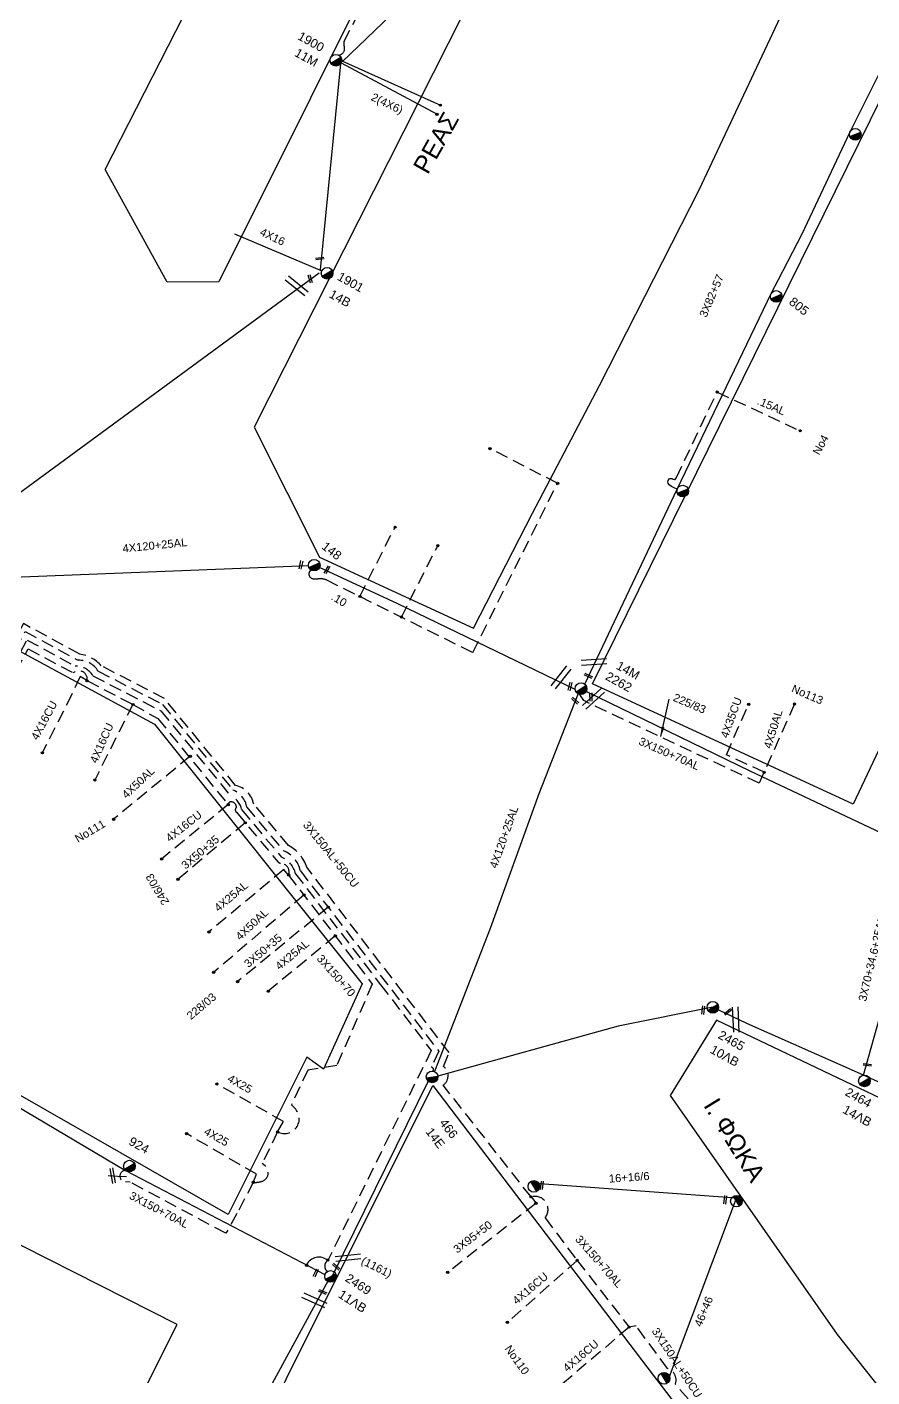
# Model space of a CAD drawing. Header units: millimetres. Extents: x 2662 to 4998, y 438 to 1235.
# Drawn here: x 4449.5 to 4535.3, y 924.7 to 1061.9 of the extents above; entities that cross this region are included whole.
import ezdxf

# ---------------------------------------------------------------- set-up
doc = ezdxf.new("R2010")
doc.units = ezdxf.units.MM
doc.linetypes.add('DASHED', pattern=[19.05, 12.7, -6.35])
for name, color, linetype in [('Άγνωστα', 7, 'Continuous'), ('Γυμνά εναέρια ΧΤ (3Φ)   4x16CU', 7, 'Continuous'), ('Γυμνά εναέρια ΧΤ (3Φ)   4x35CU', 7, 'Continuous'), ('Γυμνά εναέρια ΧΤ και ΦΟΠ (3Φ)   4x50+16AL', 7, 'Continuous'), ('Εναέρια παροχή ΧΤ 4x16', 7, 'SYN_LINE'), ('Επιγραφές - Σχήματα', 7, 'Continuous'), ('Καλώδια ΧΤ   15AL', 7, 'DASHED'), ('Καλώδια ΧΤ   3x150+50CU', 7, 'DASHED'), ('Καλώδια ΧΤ   3x150+70AL', 7, 'DASHED'), ('Καλώδια ΧΤ   3x150AL+50CU', 7, 'DASHED'), ('Καλώδια ΧΤ   4x50AL', 7, 'DASHED'), ('Μηχανική τομή', 7, 'Continuous'), ('Στύλος ΦΜ', 7, 'Continuous'), ('Στύλος ΦΜ @ 1', 7, 'Continuous'), ('Συνδέσεις', 7, 'Continuous'), ('Συνεστραμμένα ΧΤ   3x70+54.6+25 AL', 7, 'SYN_LINE'), ('Συνεστραμμενα ΧΤ  4Χ120+25 Al', 7, 'Continuous'), ('Τομή', 7, 'Continuous'), ('Υπόβαθρο ΔΕΗ', 7, 'Continuous'), ('Υπόγεια Καλώδια Δικτύου ΧΤ   .10', 7, 'DASHED'), ('Υπόγεια καλώδια Παροχών ΧΤ   4x16CU', 7, 'DASHED'), ('Υπόγεια καλώδια Παροχών ΧΤ   4x25', 7, 'DASHED')]:
    doc.layers.add(name, color=color, linetype=linetype)
doc.styles.add('arial', font='ARIAL.TTF')
doc.styles.get("Standard").update_dxf_attribs({"font": 'ARIAL.TTF'})
doc.linetypes.add('SYN_LINE', pattern='A,0.5,-0.0001,["/\\/\\/\\/",Standard,S=0.1,R=0,X=0,Y=-0.05],-0.25', length=0.7501)
doc.dimstyles.new('ISO-25', dxfattribs={"dimtxt": 2.5, "dimasz": 2.5, "dimexe": 1.25, "dimexo": 0.625, "dimtad": 1, "dimtxsty": 'Standard', "dimcen": 2.5, "dimadec": 0, "dimazin": 0, "dimtfac": 1, "dimtmove": 0, "dimatfit": 3, "dimfxl": 1, "dimarcsym": 0})

# ---------------------------------------------------------------- blocks, each defined once
blk = doc.blocks.new('ΤΟΜΗ')
at = {"layer": 'Τομή', "ltscale": 40}
for p, q in [((-5.68, 0), (5.68, 0)), ((5.68, -2.33), (-5.68, -2.33))]:
    blk.add_line(p, q, dxfattribs=at)
blk = doc.blocks.new('ΜΗΧΑΝΙΚΗ ΤΟΜΗ')
at = {"layer": 'Μηχανική τομή', "ltscale": 40}
for p, q in [((-1.89, 0.78), (1.89, 0.78)), ((1.89, 0), (-1.89, 0))]:
    blk.add_line(p, q, dxfattribs=at)
blk = doc.blocks.new('ΥΠΑΡΧΩΝ ΤΣΙΜΕΝΤΕΝΙΟΣ ΣΤΥΛΟΣ')
at = {"layer": 'Στύλος ΦΜ'}
blk.add_hatch(color=7, dxfattribs=at).paths.add_polyline_path([(-1.29, -2.28, 0.574793), (2.62, 0, 0.268822), (1.3, 2.27)])
at = {"layer": 'Στύλος ΦΜ', "color": 7}
blk.add_line((-1.29, -2.28), (1.3, 2.27), dxfattribs=at)
blk.add_circle((0, 0), 2.62, dxfattribs=at)
at = {"layer": 'Στύλος ΦΜ', "flags": 4}
for tag, p in [('ΤΥΠΟΣ', (-4.91, 3.03)), ('ΑΡΙΘΜΟΣ', (-4.68, 8.05))]:
    blk.add_attdef(tag, p, '', height=4, dxfattribs=at)
blk = doc.blocks.new('_ΣΥΝΔΕΣΗ')
at = {"layer": 'Συνδέσεις', "linetype": 'SYN_LINE', "ltscale": 40}
blk.add_hatch(color=256, dxfattribs=at).paths.add_polyline_path([(0.5, -0.01, 1), (-0.5, -0.01, 1)])
at = {"layer": 'Συνδέσεις'}
blk.add_circle((0, -0.01), 0.5, dxfattribs=at)
blk = doc.blocks.new('τομή_')
at = {"layer": 'Επιγραφές - Σχήματα'}
for p, q in [((-1.29, -0.22), (0.13, 0.75)), ((-1.08, -0.46), (0.34, 0.51)), ((-0.66, 0.62), (-0.29, -0.37))]:
    blk.add_line(p, q, dxfattribs=at)

msp = doc.modelspace()

# ---------------------------------------------------------------- linework, layer by layer
at = {"layer": 'Άγνωστα', "color": 30, "linetype": 'Continuous', "ltscale": 0.1}
msp.add_lwpolyline([(4506.11, 995.13), (4515.51, 1014.96), (4525.09, 1034.9), (4525.78, 1036.27), (4528.19, 1040.89), (4533.06, 1051.27), (4538.95, 1063.05), (4541.26, 1067.29)], dxfattribs=at)
at = {"layer": 'Άγνωστα', "color": 2, "linetype": 'SYN_LINE', "ltscale": 10}
for points in [[(4481.28, 1058.16), (4481.35, 1058.26), (4491.1, 1053.05)], [(4481.44, 1058.48), (4491.45, 1053.97)]]:
    msp.add_lwpolyline(points, dxfattribs=at)
at = {"layer": 'Άγνωστα', "color": 6}
msp.add_lwpolyline([(4437.17, 1006.12), (4479.14, 1036.93)], dxfattribs=at)
at = {"layer": 'Άγνωστα', "color": 27, "linetype": 'DASHED', "ltscale": 0.1}
for points in [[(4483.26, 1004.04), (4486.84, 1011.08)], [(4487.48, 1001.95), (4491.17, 1009.2)]]:
    msp.add_lwpolyline(points, dxfattribs=at)
at = {"layer": 'Άγνωστα', "color": 27, "linetype": 'SYN_LINE', "ltscale": 10}
for points in [[(4437.72, 1005.61), (4478.04, 1007.2)], [(4505.14, 994.59), (4487.11, 1003.28), (4479.17, 1006.97)]]:
    msp.add_lwpolyline(points, dxfattribs=at)
at = {"layer": 'Άγνωστα', "color": 173, "linetype": 'SYN_LINE', "ltscale": 10}
for points in [[(4505.44, 994.16), (4501.45, 983.99), (4496.49, 970.3), (4490.84, 955.75)], [(4490.19, 954.78), (4480.48, 935.02)]]:
    msp.add_lwpolyline(points, dxfattribs=at)
at = {"layer": 'Άγνωστα', "color": 133, "linetype": 'SYN_LINE', "ltscale": 10}
msp.add_lwpolyline([(4540.9, 978.48), (4536.24, 979.98), (4522.9, 986.28), (4506.25, 994.39)], dxfattribs=at)
at = {"layer": 'Άγνωστα', "color": 133, "linetype": 'DASHED', "ltscale": 0.1}
msp.add_lwpolyline([(4524.32, 986.17), (4520.5, 987.95), (4522.75, 993.07)], dxfattribs=at)
at = {"layer": 'Άγνωστα', "color": 2, "linetype": 'DASHED', "ltscale": 0.1}
for points in [[(4471.62, 981.03), (4464.78, 975.29)], [(4472.43, 944.49), (4470.76, 941.31)]]:
    msp.add_lwpolyline(points, dxfattribs=at)
at = {"layer": 'Άγνωστα', "color": 173, "linetype": 'DASHED', "ltscale": 0.1}
msp.add_lwpolyline([(4480.05, 972.46), (4470.84, 964.89)], dxfattribs=at)
at = {"layer": 'Άγνωστα', "color": 173, "linetype": 'SYN_LINE', "ltscale": 10}
msp.add_lwpolyline([(4519.12, 962.28), (4509.52, 960.38), (4491.19, 955.29), (4491.19, 955.29, -0.517597), (4491.19, 955.29), (4491.19, 955.29), (4491.19, 955.29)], format="xyb", dxfattribs=at)
at = {"layer": 'Άγνωστα', "color": 2, "linetype": 'DASHED', "ltscale": 0.1}
msp.add_lwpolyline([(4474.91, 949.62), (4473.35, 946.44), (4473.64, 946.19, -0.597378), (4473.27, 944.58, -0.085845), (4472.43, 944.49, -27.34358)], format="xyb", dxfattribs=at)
at = {"layer": 'Άγνωστα', "color": 154}
msp.add_lwpolyline([(4514.72, 924.77), (4521.52, 942.9), (4501.53, 944.35)], dxfattribs=at)
at = {"layer": 'Άγνωστα', "color": 85, "linetype": 'DASHED', "ltscale": 0.1}
msp.add_lwpolyline([(4500.65, 943.01), (4501.16, 942.36), (4492.19, 935.33)], dxfattribs=at)
at = {"layer": 'Γυμνά εναέρια ΧΤ (3Φ)   4x16CU', "color": 85, "linetype": 'DASHED', "ltscale": 0.1}
for points in [[(4505.34, 936.56), (4498.25, 930.26)], [(4510.62, 929.78), (4503.55, 923.76)]]:
    msp.add_lwpolyline(points, dxfattribs=at)
at = {"layer": 'Γυμνά εναέρια ΧΤ και ΦΟΠ (3Φ)   4x50+16AL', "color": 2}
for points in [[(4481.46, 1058.37), (4498.02, 1074.31)], [(4479.28, 1037.25), (4481.33, 1058.16)]]:
    msp.add_lwpolyline(points, dxfattribs=at)
at = {"layer": 'Εναέρια παροχή ΧΤ 4x16', "color": 2, "ltscale": 10}
msp.add_lwpolyline([(4470.54, 1040.9), (4479.39, 1037.12)], dxfattribs=at)
at = {"layer": 'Καλώδια ΧΤ   15AL', "color": 30, "linetype": 'DASHED', "ltscale": 0.1}
msp.add_lwpolyline([(4515.51, 1014.96), (4515.19, 1015.09), (4514.93, 1015.22), (4514.69, 1015.38), (4514.58, 1015.54), (4514.56, 1015.7), (4514.57, 1015.84), (4514.67, 1015.98), (4514.75, 1016.04), (4514.87, 1016.04), (4515.02, 1016.04), (4515.06, 1015.97), (4515.21, 1015.91), (4515.31, 1015.93), (4515.43, 1016.12), (4519.55, 1024.81), (4527.97, 1020.87)], dxfattribs=at)
at = {"layer": 'Καλώδια ΧΤ   3x150+50CU', "color": 85, "ltscale": 0.1}
for points in [[(4500.65, 943.01), (4491.73, 954.37, 0.500377), (4491.77, 956.26), (4492.33, 957.68), (4477.87, 976.53, 0.193653), (4476.02, 978.73), (4472.48, 982.94, 0.293651), (4470.64, 984.84), (4463.42, 993.66), (4457, 996.99, 0.176212), (4454.81, 998.18), (4449.08, 1001.28), (4446.92, 997.23)], [(4519.82, 918.56), (4519.81, 918.58, 0.962371), (4519.07, 919.57), (4515.32, 923.98, 0.421335), (4514.52, 925.57), (4511.33, 929.9), (4510.62, 929.78)]]:
    msp.add_lwpolyline(points, format="xyb", dxfattribs=at)
at = {"layer": 'Καλώδια ΧΤ   3x150+70AL', "color": 2, "ltscale": 0.1}
for points in [[(4481.15, 1059.04), (4481.39, 1059.16, 0.383121), (4481.67, 1059.95, -0.193571), (4481.67, 1060.48), (4491.67, 1079.9)], [(4469.89, 982.89), (4469.98, 983.12, -0.545726), (4470.72, 982.61, 0.446024), (4470.72, 982.1), (4474.96, 977.05, 0.217481), (4475.19, 976.94, -0.518987), (4476.02, 975.72, 1.444487)], [(4476.02, 975.72), (4484.53, 964.63), (4480.92, 956.37), (4477.99, 955.91), (4476.31, 952.36), (4476.66, 952.02, -0.861173), (4474.91, 949.62, -0.052377)], [(4470.76, 941.31), (4469.65, 939.31), (4459.93, 944.51), (4459.46, 944.53, -0.956277), (4459.44, 945.71, -0.432236)]]:
    msp.add_lwpolyline(points, format="xyb", dxfattribs=at)
at = {"layer": 'Καλώδια ΧΤ   3x150+70AL', "color": 133, "ltscale": 0.1}
msp.add_lwpolyline([(4523.83, 985.05), (4506, 993.45), (4505.61, 994.09)], dxfattribs=at)
at = {"layer": 'Καλώδια ΧΤ   3x150+70AL', "color": 2, "ltscale": 0.1}
msp.add_lwpolyline([(4460.21, 993.07), (4462.75, 991.62), (4469.89, 982.89)], dxfattribs=at)
at = {"layer": 'Καλώδια ΧΤ   3x150+70AL', "color": 85, "ltscale": 0.1}
msp.add_lwpolyline([(4500.65, 943.01, -0.743393), (4502.08, 940.89), (4505.34, 936.56), (4510.62, 929.78)], format="xyb", dxfattribs=at)
at = {"layer": 'Καλώδια ΧΤ   3x150AL+50CU', "color": 173, "linetype": 'DASHED', "ltscale": 0.1}
msp.add_lwpolyline([(4447.41, 996.97), (4449.27, 1000.47), (4454.66, 997.55, -0.272496), (4456.67, 996.46), (4463.23, 993.06), (4470.36, 984.36, -0.268545), (4471.78, 982.62), (4475.5, 978.2, -0.250356), (4477.22, 976.14), (4491.27, 957.83), (4490.51, 956.2, -0.610888), (4490.69, 955.79)], format="xyb", dxfattribs=at)
at = {"layer": 'Καλώδια ΧΤ   3x150AL+50CU', "color": 1, "linetype": 'DASHED', "ltscale": 0.1}
msp.add_lwpolyline([(4447.91, 996.71), (4449.45, 999.61), (4454.35, 996.96, -0.270729), (4456.15, 995.98), (4463.06, 992.4), (4470.13, 983.77, -0.245335), (4471.28, 982.34), (4475.31, 977.53, -0.255976), (4476.72, 975.86), (4485.37, 964.58), (4490.51, 957.89), (4480.01, 936.55, 0.542259), (4479.98, 935.43)], format="xyb", dxfattribs=at)
at = {"layer": 'Καλώδια ΧΤ   3x150AL+50CU', "color": 2, "linetype": 'DASHED', "ltscale": 0.1}
msp.add_lwpolyline([(4448.36, 996.47), (4449.56, 998.72), (4454.15, 996.27, -0.715724), (4455.56, 995.45)], format="xyb", dxfattribs=at)
at = {"layer": 'Καλώδια ΧΤ   4x50AL', "color": 133, "ltscale": 0.1}
msp.add_lwpolyline([(4527.41, 993.11), (4523.83, 985.05)], dxfattribs=at)
at = {"layer": 'Καλώδια ΧΤ   4x50AL', "color": 2, "linetype": 'DASHED', "ltscale": 0.1}
msp.add_lwpolyline([(4466.03, 987.8), (4458.25, 981.4)], dxfattribs=at)
at = {"layer": 'Καλώδια ΧΤ   4x50AL', "color": 2, "ltscale": 0.1}
msp.add_lwpolyline([(4477.58, 973.69), (4468.41, 965.83)], dxfattribs=at)
at = {"layer": 'Συνεστραμμένα ΧΤ   3x70+54.6+25 AL', "color": 6, "linetype": 'SYN_LINE', "ltscale": 10}
msp.add_lwpolyline([(4534.44, 955.39), (4536.35, 962.27), (4538.9, 970.51), (4541.2, 978)], dxfattribs=at)
at = {"layer": 'Συνεστραμμενα ΧΤ  4Χ120+25 Al', "color": 1, "linetype": 'SYN_LINE', "ltscale": 10}
msp.add_lwpolyline([(4395.75, 979.53), (4420.09, 967.5), (4424.54, 964.94), (4444.19, 954.74), (4444.19, 954.74), (4459.44, 945.71), (4479.7, 935.14)], dxfattribs=at)
at = {"layer": 'Συνεστραμμενα ΧΤ  4Χ120+25 Al', "color": 6, "linetype": 'SYN_LINE', "ltscale": 10}
msp.add_lwpolyline([(4565.18, 940.24), (4565.18, 940.24), (4550.54, 947.85), (4550.54, 947.85), (4538.22, 953.66), (4534.44, 955.39), (4522.59, 960.65), (4519.66, 962.03)], dxfattribs=at)
at = {"layer": 'Συνεστραμμενα ΧΤ  4Χ120+25 Al', "color": 5, "linetype": 'SYN_LINE', "ltscale": 10}
msp.add_lwpolyline([(4454.24, 884.28), (4454.24, 884.28), (4462.83, 901.46), (4471.2, 918.22), (4480.29, 934.93)], dxfattribs=at)
at = {"layer": 'Υπόβαθρο ΔΕΗ'}
for points in [[(4483.77, 1099.13), (4496.87, 1092.06), (4468.94, 1036.01), (4463.69, 1035.97), (4457.4, 1047.42), (4483.77, 1099.13)], [(4530.79, 1073.21), (4505.88, 1087.26), (4472.52, 1021.25), (4479.16, 1008.02), (4494.81, 1000.82), (4500.79, 1012.49), (4507.62, 1025.48), (4517.72, 1045.35), (4530.79, 1073.21)], [(4533.38, 982.94), (4506.9, 995.16), (4542.17, 1066.81), (4566.99, 1053.28), (4553.05, 1023.89), (4540.81, 998.73), (4533.38, 982.94)], [(4391.08, 1028.13), (4404.68, 1021.37), (4425.69, 1010.7), (4442.7, 1001.74), (4462.41, 991.07), (4483.5, 964.68), (4479.58, 956.01), (4477.87, 957.2), (4469.89, 941.22), (4456.24, 949.06), (4446.16, 954.81), (4446.16, 954.81), (4432.85, 961.72), (4422.27, 967.5), (4416.13, 970.7), (4408.16, 974.69), (4398.03, 979.74), (4387.75, 984.76), (4376.81, 990.57), (4374.15, 992.02), (4376.25, 996.85), (4382.82, 1010.93), (4388.61, 1023.16), (4391.08, 1028.13)], [(4552.2, 903.16), (4560.65, 904.04), (4569.5, 937.01), (4569.51, 937.14), (4519.49, 960.99), (4514.77, 953.33), (4531.75, 929.02), (4541.05, 917.27), (4547.1, 909.63), (4552.2, 903.16)], [(4460.95, 894.78), (4490.69, 954.32), (4513.06, 924.9), (4536.12, 894.88), (4551.58, 875.3), (4552.97, 873.48), (4546.93, 850.76), (4503.31, 872.72), (4482.18, 883.47), (4466.93, 891.54), (4460.92, 894.72)], [(4458.65, 945.13), (4459.57, 945.07)]]:
    msp.add_lwpolyline(points, dxfattribs=at)
msp.add_lwpolyline([(4394.07, 965.81), (4378.95, 936.67), (4449.41, 899.55), (4464.7, 930.06)], close=True, dxfattribs=at)
msp.add_arc((4479.1, 935.5), 1.39, 49.1957, 154.3208, dxfattribs=at)
at = {"layer": 'Υπόγεια Καλώδια Δικτύου ΧΤ   .10', "color": 27, "ltscale": 0.1}
msp.add_lwpolyline([(4494.73, 998.35), (4503.34, 1015.54), (4496.49, 1019.06)], dxfattribs=at)
msp.add_lwpolyline([(4478.27, 1006.76), (4478.15, 1006.56, 0.555366), (4478.54, 1005.84, 0.032649), (4478.98, 1005.84, -0.102075), (4479.87, 1005.72), (4494.73, 998.35)], format="xyb", dxfattribs=at)
at = {"layer": 'Υπόγεια καλώδια Παροχών ΧΤ   4x16CU', "color": 2, "ltscale": 0.1}
for points in [[(4455.58, 995.47), (4454.85, 995.9), (4454.01, 994.08), (4451, 988.15)], [(4455.58, 995.47), (4460.19, 993.07), (4456.34, 985.38)], [(4469.89, 982.89), (4463.11, 977.35)]]:
    msp.add_lwpolyline(points, dxfattribs=at)
at = {"layer": 'Υπόγεια καλώδια Παροχών ΧΤ   4x25', "color": 2, "ltscale": 0.1}
for points in [[(4476.02, 975.72), (4475.54, 976.29), (4467.93, 969.94)], [(4480.77, 969.54), (4473.96, 963.92)], [(4474.91, 949.62), (4475.5, 950.68), (4468.72, 954.49)], [(4472.43, 944.49), (4472.75, 945.33), (4465.65, 949.44)]]:
    msp.add_lwpolyline(points, dxfattribs=at)

# ---------------------------------------------------------------- block references
at = {"layer": 'Επιγραφές - Σχήματα', "xscale": 0.903965979660222, "yscale": 0.903965979660222, "zscale": 0.903965979660222, "rotation": 65.76107407374215}
msp.add_blockref('τομή_', (4458.46, 945.51), dxfattribs=at)
at = {"layer": 'Μηχανική τομή'}
for p, xscale, yscale, zscale, rotation in [((4479.19, 1038.48), 0.2259914949150553, 0.2259914949150553, 0.2259914949150553, 187.0088987646016), ((4478.12, 1036.3), 0.2259914949150552, 0.2259914949150552, 0.2259914949150552, 286.3766005821971), ((4477.19, 1007.26), 0.2259914949150552, 0.2259914949150552, 0.2259914949150552, 257.6064758763804), ((4479.86, 1006.79), 0.2259914949150553, 0.2259914949150553, 0.2259914949150553, 239.3598665380709), ((4506.51, 996.06), 0.2259914949150552, 0.2259914949150552, 0.2259914949150552, 154.2774826171327), ((4504.69, 994.88), 0.2259914949150553, 0.2259914949150553, 0.2259914949150553, 77.22515109266956), ((4505.18, 993.5), 0.2259914949150553, 0.2259914949150553, 0.2259914949150553, 137.6144640570711), ((4506.82, 993.83), 0.2259914949150553, 0.2259914949150553, 0.2259914949150553, 91.01764853129008), ((4518.23, 961.99), 0.2259914949150553, 0.2259914949150553, 0.2259914949150553, 84.37045185819014), ((4520.71, 961.75), 0.2259914949150552, 0.2259914949150552, 0.2259914949150552, 40.81421922022874), ((4534.81, 956.35), 0.2259914949150553, 0.2259914949150553, 0.2259914949150553, 353.6046619897515), ((4501.84, 944.18), 0.2259914949150553, 0.2259914949150553, 0.2259914949150553, 84.37045185819014), ((4520.46, 942.71), 0.2259914949150553, 0.2259914949150553, 0.2259914949150553, 84.37045185819014), ((4480.92, 935.99), 0.2259914949150552, 0.2259914949150552, 0.2259914949150552, 138.8592672011333), ((4478.7, 935.33), 0.2259914949150552, 0.2259914949150552, 0.2259914949150552, 245.2524346522103), ((4479.44, 933.27), 0.2259914949150553, 0.2259914949150553, 0.2259914949150553, 337.0458774723945)]:
    msp.add_blockref('ΜΗΧΑΝΙΚΗ ΤΟΜΗ', p, dxfattribs=dict(at, xscale=xscale, yscale=yscale, zscale=zscale, rotation=rotation))
at = {"layer": 'Στύλος ΦΜ @ 1', "ltscale": 40}
ref = msp.add_blockref('ΥΠΑΡΧΩΝ ΤΣΙΜΕΝΤΕΝΙΟΣ ΣΤΥΛΟΣ', (4480.83, 1058.54), dxfattribs=dict(at, xscale=0.2259914949150553, yscale=0.2259914949150553, zscale=0.2259914949150553, rotation=331.0369859136696))
ref.add_attrib('ΤΥΠΟΣ', '11Μ', (4476.54, 1059.02), dxfattribs={"layer": 'Στύλος ΦΜ', "height": 0.904, "rotation": 331.037, "flags": 4})
ref.add_attrib('ΑΡΙΘΜΟΣ', '1900', (4476.86, 1060.71), dxfattribs={"layer": 'Στύλος ΦΜ', "height": 0.904, "rotation": 331.037, "flags": 4})
for p, xscale, yscale, zscale, rotation in [((4533.59, 1051.01), 0.2259914949150555, 0.2259914949150555, 0.2259914949150555, 321.8555660372701), ((4516.06, 1014.75), 0.2259914949150555, 0.2259914949150555, 0.2259914949150555, 321.8555660372701), ((4500.94, 944.08), 0.2259914949150554, 0.2259914949150554, 0.2259914949150554, 60.43658789886273), ((4521.52, 942.58), 0.2259914949150554, 0.2259914949150554, 0.2259914949150554, 60.43658789886273), ((4514.16, 924.57), 0.2259914949150554, 0.2259914949150554, 0.2259914949150554, 60.43658789886273)]:
    msp.add_blockref('ΥΠΑΡΧΩΝ ΤΣΙΜΕΝΤΕΝΙΟΣ ΣΤΥΛΟΣ', p, dxfattribs=dict(at, xscale=xscale, yscale=yscale, zscale=zscale, rotation=rotation))
ref = msp.add_blockref('ΥΠΑΡΧΩΝ ΤΣΙΜΕΝΤΕΝΙΟΣ ΣΤΥΛΟΣ', (4479.94, 1036.89), dxfattribs=dict(at, xscale=0.2259914949150553, yscale=0.2259914949150553, zscale=0.2259914949150553, rotation=331.0369859136696))
ref.add_attrib('ΤΥΠΟΣ', '14B', (4480.05, 1034.49), dxfattribs={"layer": 'Στύλος ΦΜ', "height": 0.904, "rotation": 331.037, "flags": 4})
ref.add_attrib('ΑΡΙΘΜΟΣ', '1901', (4480.88, 1036.27), dxfattribs={"layer": 'Στύλος ΦΜ', "height": 0.904, "rotation": 331.037, "flags": 4})
ref = msp.add_blockref('ΥΠΑΡΧΩΝ ΤΣΙΜΕΝΤΕΝΙΟΣ ΣΤΥΛΟΣ', (4525.56, 1034.53), dxfattribs=dict(at, xscale=0.2259914949150555, yscale=0.2259914949150555, zscale=0.2259914949150555, rotation=322.0815134333027))
ref.add_attrib('ΤΥΠΟΣ', '805', (4526.77, 1033.83), dxfattribs={"layer": 'Στύλος ΦΜ', "height": 0.904, "rotation": 322.0815, "flags": 4})
ref = msp.add_blockref('ΥΠΑΡΧΩΝ ΤΣΙΜΕΝΤΕΝΙΟΣ ΣΤΥΛΟΣ', (4478.63, 1007.22), dxfattribs=dict(at, xscale=0.2259914949150555, yscale=0.2259914949150555, zscale=0.2259914949150555, rotation=322.0815134333027))
ref.add_attrib('ΤΥΠΟΣ', '148', (4479.3, 1008.97), dxfattribs={"layer": 'Στύλος ΦΜ', "height": 0.904, "rotation": 322.0815, "flags": 4})
ref = msp.add_blockref('ΥΠΑΡΧΩΝ ΤΣΙΜΕΝΤΕΝΙΟΣ ΣΤΥΛΟΣ', (4505.73, 994.67), dxfattribs=dict(at, xscale=0.2259914949150553, yscale=0.2259914949150553, zscale=0.2259914949150553, rotation=331.0369859136696))
ref.add_attrib('ΤΥΠΟΣ', '14M', (4509.22, 996.73), dxfattribs={"layer": 'Στύλος ΦΜ', "height": 0.904, "rotation": 331.037, "flags": 4})
ref.add_attrib('ΑΡΙΘΜΟΣ', '2262', (4508.12, 995.65), dxfattribs={"layer": 'Στύλος ΦΜ', "height": 0.904, "rotation": 331.037, "flags": 4})
ref = msp.add_blockref('ΥΠΑΡΧΩΝ ΤΣΙΜΕΝΤΕΝΙΟΣ ΣΤΥΛΟΣ', (4519.12, 962.28), dxfattribs=dict(at, xscale=0.2259914949150553, yscale=0.2259914949150553, zscale=0.2259914949150553, rotation=331.0369859136696))
ref.add_attrib('ΤΥΠΟΣ', '2465', (4519.57, 959.19), dxfattribs={"layer": 'Στύλος ΦΜ', "height": 0.904, "rotation": 331.037, "flags": 4})
ref.add_attrib('ΑΡΙΘΜΟΣ', '10ΛB', (4518.76, 957.71), dxfattribs={"layer": 'Στύλος ΦΜ', "height": 0.904, "rotation": 331.037, "flags": 4})
ref = msp.add_blockref('ΥΠΑΡΧΩΝ ΤΣΙΜΕΝΤΕΝΙΟΣ ΣΤΥΛΟΣ', (4490.6, 955.21), dxfattribs=dict(at, xscale=0.2259914949150553, yscale=0.2259914949150553, zscale=0.2259914949150553, rotation=307.4893854250736))
ref.add_attrib('ΤΥΠΟΣ', '466', (4491.29, 950.52), dxfattribs={"layer": 'Στύλος ΦΜ', "height": 0.904, "rotation": 307.4894, "flags": 4})
ref.add_attrib('ΑΡΙΘΜΟΣ', '14E', (4489.89, 949.62), dxfattribs={"layer": 'Στύλος ΦΜ', "height": 0.904, "rotation": 307.4894, "flags": 4})
ref = msp.add_blockref('ΥΠΑΡΧΩΝ ΤΣΙΜΕΝΤΕΝΙΟΣ ΣΤΥΛΟΣ', (4534.52, 954.8), dxfattribs=dict(at, xscale=0.2259914949150553, yscale=0.2259914949150553, zscale=0.2259914949150553, rotation=331.0369859136696))
ref.add_attrib('ΤΥΠΟΣ', '2464', (4532.47, 953.39), dxfattribs={"layer": 'Στύλος ΦΜ', "height": 0.904, "rotation": 331.037, "flags": 4})
ref.add_attrib('ΑΡΙΘΜΟΣ', '14ΛB', (4532.22, 951.61), dxfattribs={"layer": 'Στύλος ΦΜ', "height": 0.904, "rotation": 331.037, "flags": 4})
ref = msp.add_blockref('ΥΠΑΡΧΩΝ ΤΣΙΜΕΝΤΕΝΙΟΣ ΣΤΥΛΟΣ', (4459.85, 946.14), dxfattribs=dict(at, xscale=0.2259914949150554, yscale=0.2259914949150554, zscale=0.2259914949150554, rotation=330.6463124681125))
ref.add_attrib('ΑΡΙΘΜΟΣ', '924', (4459.69, 948.39), dxfattribs={"layer": 'Στύλος ΦΜ', "height": 0.904, "rotation": 330.6463, "flags": 4})
ref = msp.add_blockref('ΥΠΑΡΧΩΝ ΤΣΙΜΕΝΤΕΝΙΟΣ ΣΤΥΛΟΣ', (4480.29, 934.93), dxfattribs=dict(at, xscale=0.2259914949150553, yscale=0.2259914949150553, zscale=0.2259914949150553, rotation=326.9713278593818))
ref.add_attrib('ΤΥΠΟΣ', '2469', (4481.69, 934.52), dxfattribs={"layer": 'Στύλος ΦΜ', "height": 0.904, "rotation": 326.9713, "flags": 4})
ref.add_attrib('ΑΡΙΘΜΟΣ', '11ΛΒ', (4480.98, 932.87), dxfattribs={"layer": 'Στύλος ΦΜ', "height": 0.904, "rotation": 326.9713, "flags": 4})
at = {"layer": 'Συνδέσεις', "xscale": 0.2259914949150555, "yscale": 0.2259914949150555, "zscale": 0.2259914949150555}
for p in [(4491.45, 1053.97), (4491.11, 1053.05), (4519.56, 1024.82), (4527.99, 1020.88), (4496.49, 1019.06), (4503.35, 1015.54), (4486.85, 1011.08), (4491.18, 1009.21), (4483.27, 1004.04), (4487.49, 1001.95), (4455.55, 995.47), (4460.22, 993.06), (4522.76, 993.07), (4527.42, 993.11), (4451.01, 988.15), (4466.04, 987.8), (4456.34, 985.38), (4524.33, 986.17), (4469.89, 982.89), (4458.25, 981.4), (4471.63, 981.03), (4463.12, 977.35), (4476.03, 975.72), (4464.79, 975.29), (4477.58, 973.69), (4480.05, 972.46), (4467.94, 969.94), (4480.77, 969.54), (4468.41, 965.83), (4470.84, 964.89), (4473.96, 963.92), (4468.73, 954.49), (4465.66, 949.44), (4474.92, 949.62), (4472.43, 944.49), (4500.65, 943.02), (4501.16, 942.36), (4477.86, 936.06), (4480.01, 936.59), (4505.34, 936.57), (4492.19, 935.34), (4498.25, 930.26), (4510.62, 929.78)]:
    msp.add_blockref('_ΣΥΝΔΕΣΗ', p, dxfattribs=at)
at = {"layer": 'Τομή'}
for p, xscale, yscale, zscale, rotation in [((4477.01, 1035.81), 0.2259914949150554, 0.2259914949150554, 0.2259914949150554, 321.4402273169183), ((4507.04, 997.64), 0.2259914949150554, 0.2259914949150554, 0.2259914949150554, 3.593777924488333), ((4503.49, 995.97), 0.2259914949150553, 0.2259914949150553, 0.2259914949150553, 51.39110589381894), ((4506.82, 993.83), 0.2259914949150553, 0.2259914949150553, 0.2259914949150553, 42.35771569634304), ((4521.19, 961.03), 0.2259914949150554, 0.2259914949150554, 0.2259914949150554, 92.5403649994804), ((4482.1, 936.58), 0.2259914949150551, 0.2259914949150551, 0.2259914949150551, 185.9403839863238), ((4478.53, 932.27), 0.2259914949150551, 0.2259914949150551, 0.2259914949150551, 155.8975956507977)]:
    msp.add_blockref('ΤΟΜΗ', p, dxfattribs=dict(at, xscale=xscale, yscale=yscale, zscale=zscale, rotation=rotation))

# ---------------------------------------------------------------- texts
at = {"ltscale": 40, "char_height": 1.808, "width": 19.1112, "attachment_point": 1, "style": 'arial'}
for s, insert, rotation in [('ΡΕΑΣ', (4488.58, 1047.72), 60.6159), ('Ι. ΦΩΚΑ', (4519.65, 953.27), 301.5384)]:
    msp.add_mtext(s, dxfattribs=dict(at, insert=insert, rotation=rotation))
at = {"layer": 'Άγνωστα', "ltscale": 40, "attachment_point": 1, "style": 'arial'}
for s, insert, char_height, width, rotation in [('2(4X6)', (4484.68, 1055.25), 0.814, 62.5458, 334.4268), ('3X82+57', (4517.71, 1032.65), 0.814, 20.1281, 66.845), ('Νο4', (4529.21, 1018.74), 0.814, 61.1104, 61.1263), ('4X120+25AL', (4459.11, 1009.31), 0.814, 62.5458, 5.7694), ('Νο113', (4527.35, 995.11), 0.814, 61.1104, 336.7643), ('225/83', (4515.32, 994.22), 0.814, 61.1104, 336.8285), ('4X120+25AL', (4496.4, 976.61), 0.814, 62.5458, 70.3617), ('Νο111', (4454.21, 979.69), 0.814, 62.5458, 30.5319), ('3X50+35', (4465.03, 976.89), 0.814, 62.5458, 40.1247), ('246/03', (4463.23, 972.56), 0.814, 62.5458, 120.6708), ('4X25AL', (4468.37, 972.56), 0.814, 62.5458, 40.1854), ('3X70+34.6+25AL', (4533.89, 963.01), 0.8136, 62.5458, 76.7553), ('3X50+35', (4471.41, 966.88), 0.814, 62.5458, 40.1247), ('4X25AL', (4474.57, 966.64), 0.814, 62.5458, 39.9669), ('228/03', (4465.57, 961.59), 0.814, 62.5458, 39.9669), ('16+16/6', (4508.53, 945.27), 0.814, 62.5458, 3.9382), ('3X95+50', (4492.65, 937.89), 0.814, 19.9805, 37.1219), ('(1161)', (4483.68, 936.98), 0.814, 62.5458, 333.1419), ('46+46', (4517.2, 930.05), 0.814, 62.5458, 67.6005), ('Νο110', (4498.59, 928.05), 0.814, 62.5458, 305.5279)]:
    msp.add_mtext(s, dxfattribs=dict(at, insert=insert, char_height=char_height, width=width, rotation=rotation))
at = {"layer": 'Γυμνά εναέρια ΧΤ (3Φ)   4x16CU', "ltscale": 40, "width": 4.3897, "attachment_point": 1, "rotation": 40.2787, "style": 'arial'}
for s, insert, char_height in [('\\pt5.695;4X16CU', (4498.67, 932.64), 0.8136), ('4X16CU', (4503.8, 925.79), 0.814)]:
    msp.add_mtext(s, dxfattribs=dict(at, insert=insert, char_height=char_height))
at = {"layer": 'Γυμνά εναέρια ΧΤ (3Φ)   4x35CU', "ltscale": 40, "insert": (4519.87, 989.85), "char_height": 0.814, "width": 61.1104, "attachment_point": 1, "rotation": 70.1432, "style": 'arial'}
msp.add_mtext('4X35CU', dxfattribs=at)
at = {"layer": 'Εναέρια παροχή ΧΤ 4x16', "ltscale": 40, "insert": (4473.37, 1041.54), "char_height": 0.814, "width": 62.5458, "attachment_point": 1, "rotation": 334.4268, "style": 'arial'}
msp.add_mtext('4X16', dxfattribs=at)
at = {"layer": 'Καλώδια ΧΤ   15AL', "ltscale": 40, "insert": (4523.87, 1024.35), "char_height": 0.814, "width": 61.1104, "attachment_point": 1, "rotation": 336.7643, "style": 'arial'}
msp.add_mtext('.15AL', dxfattribs=at)
at = {"layer": 'Καλώδια ΧΤ   3x150+50CU', "ltscale": 40, "char_height": 0.8136, "width": 62.5458, "attachment_point": 1, "style": 'arial'}
for insert, rotation in [((4478.07, 981.3), 308.7666), ((4513.55, 929.83), 303.4229)]:
    msp.add_mtext('3X150AL+50CU', dxfattribs=dict(at, insert=insert, rotation=rotation))
at = {"layer": 'Καλώδια ΧΤ   3x150+70AL', "ltscale": 40, "char_height": 0.814, "width": 62.5458, "attachment_point": 1, "style": 'arial'}
for s, insert, rotation in [('3X150+70AL', (4511.84, 989.77), 336.1699), ('3X150+70', (4479.44, 967.73), 311.3055), ('3X150+70AL', (4460.13, 943.6), 332.2233), ('3X150+70AL', (4505.69, 939.21), 311.3055)]:
    msp.add_mtext(s, dxfattribs=dict(at, insert=insert, rotation=rotation))
at = {"layer": 'Καλώδια ΧΤ   4x50AL', "ltscale": 40, "char_height": 0.814, "attachment_point": 1, "style": 'arial'}
for insert, width, rotation in [((4524.26, 988.74), 61.1104, 73.0885), ((4459, 984.02), 62.5458, 43.4515), ((4470.55, 969.62), 61.1104, 43.4515)]:
    msp.add_mtext('4X50AL', dxfattribs=dict(at, insert=insert, width=width, rotation=rotation))
at = {"layer": 'Υπόγεια Καλώδια Δικτύου ΧΤ   .10', "ltscale": 40, "insert": (4480.7, 1004.47), "char_height": 0.814, "width": 62.5458, "attachment_point": 1, "rotation": 328.4674, "style": 'arial'}
msp.add_mtext('.10', dxfattribs=at)
at = {"layer": 'Υπόγεια καλώδια Παροχών ΧΤ   4x16CU', "ltscale": 40, "char_height": 0.814, "width": 62.5458, "attachment_point": 1, "style": 'arial'}
for insert, rotation in [((4449.81, 989.75), 61.6678), ((4455.8, 987.34), 66.3693), ((4463.44, 979.67), 38.417)]:
    msp.add_mtext('4X16CU', dxfattribs=dict(at, insert=insert, rotation=rotation))
at = {"layer": 'Υπόγεια καλώδια Παροχών ΧΤ   4x25', "ltscale": 40, "char_height": 0.814, "width": 62.5458, "attachment_point": 1, "rotation": 330.727, "style": 'arial'}
for insert in [(4470.12, 955.51), (4467.74, 950.13)]:
    msp.add_mtext('4X25', dxfattribs=dict(at, insert=insert))

# ---------------------------------------------------------------- leaders
at = {"layer": 'Επιγραφές - Σχήματα', "ltscale": 40}
msp.add_leader([(4513.84, 989.8), (4514.67, 993.59)], dimstyle='ISO-25', override={"dimasz": 1, "dimtad": 0}, dxfattribs=at)

doc.saveas('drawing.dxf')
